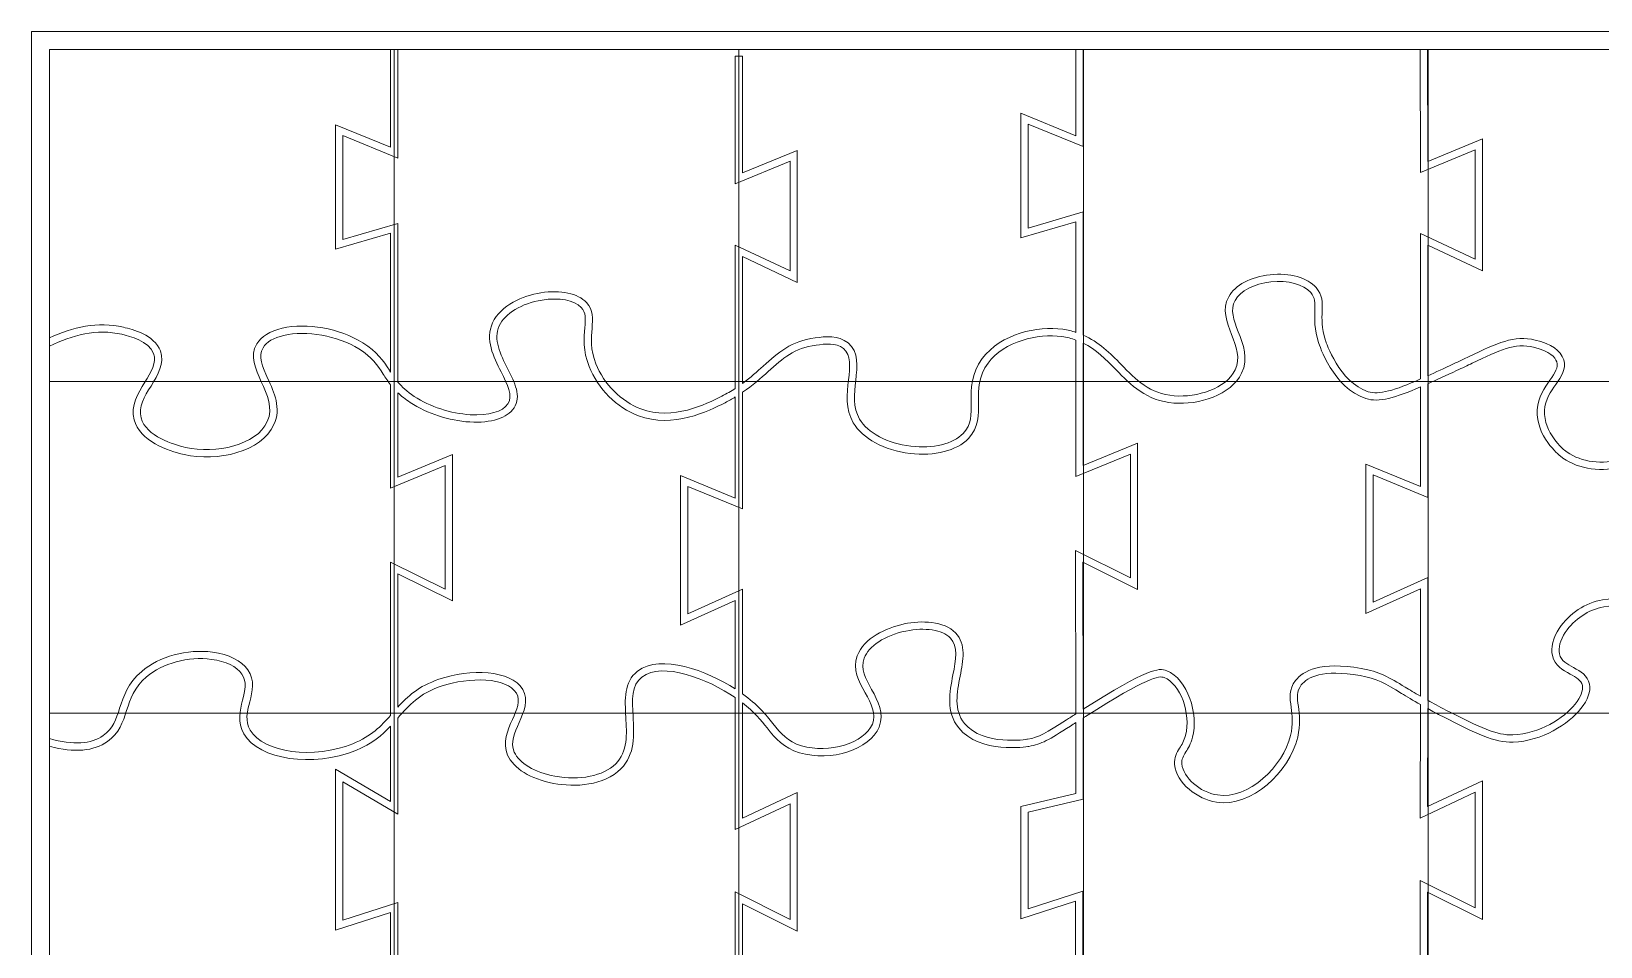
# Model space of a CAD drawing. Header units: inches. Extents: x -1 to 171, y -201 to 1.
# Drawn here: x -1 to 85, y -49.1 to 1 of the extents above; entities that cross this region are included whole.
import ezdxf

# ---------------------------------------------------------------- set-up
doc = ezdxf.new("R2010")
doc.units = ezdxf.units.IN
doc.header["$MEASUREMENT"] = 0
doc.layers.add('grid', color=7, linetype='Continuous')
doc.layers.add('pieces', color=7, linetype='Continuous')

# ---------------------------------------------------------------- blocks, each defined once
blk = doc.blocks.new('block 2')
at = {"layer": 'grid', "color": 250, "lineweight": 9, "true_color": 0x231f20}
for points in [[(0, 0), (170, 0), (170, -200), (0, -200), (0, 0)], [(18.889, 0), (18.889, -200)], [(37.778, 0), (37.778, -200)], [(56.667, 0), (56.667, -200)], [(75.556, 0), (75.556, -200)], [(0, -18.182), (170, -18.182)], [(0, -36.364), (170, -36.364)]]:
    blk.add_lwpolyline(points, dxfattribs=at)

msp = doc.modelspace()

# ---------------------------------------------------------------- linework, layer by layer
at = {"layer": 'pieces', "lineweight": 0}
msp.add_lwpolyline([(170, 1), (0, 1), (-1, 1), (-1, 0), (-1, -16.328), (-1, -16.813), (-1, -37.419), (-1, -37.848), (-1, -53.87), (-1, -54.465), (-1, -73.6), (-1, -74.052), (-1, -89.994), (-1, -90.445), (-1, -109.787)], dxfattribs=at)
for points, knots in [([(0, 0), (0, 0), (18.689, 0), (18.689, 0), (18.689, 0), (18.689, -5.346), (18.689, -5.346), (18.689, -5.346), (15.675, -4.112), (15.675, -4.112), (15.675, -4.112), (15.675, -10.938), (15.675, -10.938), (15.675, -10.938), (18.689, -10.057), (18.689, -10.057), (18.689, -10.057), (18.689, -17.67), (18.689, -17.67), (18.665, -17.634), (18.642, -17.599), (18.618, -17.563), (18.292, -17.066), (17.955, -16.553), (17.156, -16.058), (15.874, -15.263), (14.099, -14.946), (12.738, -15.268), (12.08, -15.424), (11.601, -15.72), (11.354, -16.123), (10.952, -16.777), (11.282, -17.5), (11.601, -18.199), (11.926, -18.909), (12.261, -19.644), (11.93, -20.379), (11.342, -21.682), (9.097, -22.17), (7.453, -21.795), (6.81, -21.648), (5.285, -21.196), (5.015, -20.175), (4.855, -19.571), (5.196, -19.017), (5.557, -18.431), (5.931, -17.822), (6.319, -17.193), (6.067, -16.511), (5.737, -15.616), (4.551, -15.332), (4.045, -15.21), (2.643, -14.873), (1.238, -15.209), (0, -15.79), (0, -15.79), (0, 0), (0, 0)], [0, 0, 0, 0, 1, 1, 1, 2, 2, 2, 3, 3, 3, 4, 4, 4, 5, 5, 5, 6, 6, 6, 7, 7, 7, 8, 8, 8, 9, 9, 9, 10, 10, 10, 11, 11, 11, 12, 12, 12, 13, 13, 13, 14, 14, 14, 15, 15, 15, 16, 16, 16, 17, 17, 17, 18, 18, 18, 19, 19, 19, 19]), ([(19.089, 0), (19.089, 0), (56.244, 0), (56.244, 0), (56.244, 0), (56.244, -4.717), (56.244, -4.717), (56.244, -4.717), (53.231, -3.482), (53.231, -3.482), (53.231, -3.482), (53.231, -10.309), (53.231, -10.309), (53.231, -10.309), (56.244, -9.427), (56.244, -9.427), (56.244, -9.427), (56.244, -15.491), (56.244, -15.491), (56.022, -15.42), (55.789, -15.359), (55.531, -15.324), (54.129, -15.133), (52.148, -15.554), (51.111, -16.931), (50.487, -17.758), (50.498, -18.586), (50.508, -19.316), (50.517, -19.981), (50.525, -20.554), (50.068, -21.028), (49.512, -21.604), (48.414, -21.872), (47.201, -21.727), (45.911, -21.572), (44.833, -21.004), (44.387, -20.243), (44.014, -19.604), (44.097, -18.861), (44.177, -18.142), (44.267, -17.334), (44.353, -16.571), (43.755, -16.074), (43.22, -15.63), (42.519, -15.721), (41.955, -15.794), (40.633, -15.966), (39.928, -16.602), (39.112, -17.339), (38.777, -17.641), (38.414, -17.966), (37.978, -18.285), (37.978, -18.285), (37.978, -11.34), (37.978, -11.34), (37.978, -11.34), (40.976, -12.751), (40.976, -12.751), (40.976, -12.751), (40.976, -5.522), (40.976, -5.522), (40.976, -5.522), (37.977, -6.757), (37.977, -6.757), (37.977, -6.757), (37.963, -0.352), (37.963, -0.352), (37.963, -0.352), (37.563, -0.353), (37.563, -0.353), (37.563, -0.353), (37.578, -7.354), (37.578, -7.354), (37.578, -7.354), (40.576, -6.12), (40.576, -6.12), (40.576, -6.12), (40.576, -12.12), (40.576, -12.12), (40.576, -12.12), (37.578, -10.709), (37.578, -10.709), (37.578, -10.709), (37.578, -18.561), (37.578, -18.561), (37.351, -18.708), (37.105, -18.852), (36.833, -18.99), (35.965, -19.428), (34.16, -20.34), (32.408, -19.686), (31.325, -19.282), (30.378, -18.334), (29.937, -17.213), (29.624, -16.417), (29.678, -15.81), (29.725, -15.273), (29.772, -14.735), (29.813, -14.269), (29.426, -13.857), (28.956, -13.354), (27.996, -13.151), (26.92, -13.325), (25.935, -13.484), (24.723, -14), (24.278, -14.968), (23.853, -15.891), (24.325, -16.826), (24.742, -17.651), (25.098, -18.357), (25.406, -18.967), (25.115, -19.411), (24.837, -19.836), (24.045, -20.063), (23.048, -20.003), (21.988, -19.939), (20.842, -19.564), (19.983, -19), (19.579, -18.735), (19.307, -18.477), (19.089, -18.217), (19.089, -18.217), (19.089, -9.523), (19.089, -9.523), (19.089, -9.523), (16.075, -10.405), (16.075, -10.405), (16.075, -10.405), (16.075, -4.708), (16.075, -4.708), (16.075, -4.708), (19.089, -5.942), (19.089, -5.942), (19.089, -5.942), (19.089, 0), (19.089, 0)], [0, 0, 0, 0, 1, 1, 1, 2, 2, 2, 3, 3, 3, 4, 4, 4, 5, 5, 5, 6, 6, 6, 7, 7, 7, 8, 8, 8, 9, 9, 9, 10, 10, 10, 11, 11, 11, 12, 12, 12, 13, 13, 13, 14, 14, 14, 15, 15, 15, 16, 16, 16, 17, 17, 17, 18, 18, 18, 19, 19, 19, 20, 20, 20, 21, 21, 21, 22, 22, 22, 23, 23, 23, 24, 24, 24, 25, 25, 25, 26, 26, 26, 27, 27, 27, 28, 28, 28, 29, 29, 29, 30, 30, 30, 31, 31, 31, 32, 32, 32, 33, 33, 33, 34, 34, 34, 35, 35, 35, 36, 36, 36, 37, 37, 37, 38, 38, 38, 39, 39, 39, 40, 40, 40, 41, 41, 41, 42, 42, 42, 43, 43, 43, 44, 44, 44, 45, 45, 45, 45]), ([(56.644, 0), (56.644, 0), (75.119, 0), (75.119, 0), (75.119, 0), (75.134, -6.724), (75.134, -6.724), (75.134, -6.724), (78.132, -5.49), (78.132, -5.49), (78.132, -5.49), (78.132, -11.49), (78.132, -11.49), (78.132, -11.49), (75.133, -10.079), (75.133, -10.079), (75.133, -10.079), (75.133, -18.047), (75.133, -18.047), (73.702, -18.673), (72.854, -18.93), (72.262, -18.742), (70.672, -18.235), (69.953, -16.026), (69.923, -15.932), (69.706, -15.249), (69.723, -14.738), (69.737, -14.328), (69.753, -13.852), (69.766, -13.441), (69.412, -13.038), (68.927, -12.487), (67.961, -12.216), (66.888, -12.332), (65.823, -12.447), (64.975, -12.9), (64.618, -13.544), (64.241, -14.226), (64.511, -14.926), (64.772, -15.603), (65.031, -16.275), (65.276, -16.909), (64.966, -17.552), (64.478, -18.566), (62.888, -19.067), (61.634, -18.968), (60.296, -18.861), (59.531, -18.079), (58.722, -17.251), (58.124, -16.64), (57.508, -16.017), (56.644, -15.639), (56.644, -15.639), (56.644, -8.893), (56.644, -8.893), (56.644, -8.893), (53.63, -9.775), (53.63, -9.775), (53.63, -9.775), (53.63, -4.078), (53.63, -4.078), (53.63, -4.078), (56.644, -5.313), (56.644, -5.313), (56.644, -5.313), (56.644, 0), (56.644, 0)], [0, 0, 0, 0, 1, 1, 1, 2, 2, 2, 3, 3, 3, 4, 4, 4, 5, 5, 5, 6, 6, 6, 7, 7, 7, 8, 8, 8, 9, 9, 9, 10, 10, 10, 11, 11, 11, 12, 12, 12, 13, 13, 13, 14, 14, 14, 15, 15, 15, 16, 16, 16, 17, 17, 17, 18, 18, 18, 19, 19, 19, 20, 20, 20, 21, 21, 21, 22, 22, 22, 22]), ([(94.11, 0), (94.11, 0), (94.11, -5.17), (94.11, -5.17), (94.11, -5.17), (91.096, -3.935), (91.096, -3.935), (91.096, -3.935), (91.096, -10.762), (91.096, -10.762), (91.096, -10.762), (94.11, -9.88), (94.11, -9.88), (94.11, -9.88), (94.11, -17.782), (94.11, -17.782), (93.565, -17.491), (93.122, -17.225), (92.757, -17.003), (91.819, -16.434), (91.251, -16.088), (90.3, -16.146), (89.778, -16.176), (88.501, -16.348), (87.907, -17.298), (87.449, -18.03), (87.682, -18.757), (87.907, -19.46), (88.103, -20.069), (88.287, -20.644), (88.015, -21.196), (87.722, -21.791), (86.946, -22.291), (85.99, -22.503), (84.873, -22.75), (83.765, -22.544), (83.028, -21.951), (83.016, -21.942), (81.855, -20.997), (81.926, -19.767), (81.961, -19.174), (82.271, -18.731), (82.545, -18.34), (82.849, -17.907), (83.135, -17.498), (82.976, -16.991), (82.817, -16.487), (82.294, -16.125), (81.421, -15.916), (80.26, -15.636), (79.331, -16.081), (77.793, -16.818), (77.529, -16.943), (77.246, -17.079), (76.939, -17.223), (76.419, -17.465), (75.954, -17.68), (75.533, -17.869), (75.533, -17.869), (75.533, -10.71), (75.533, -10.71), (75.533, -10.71), (78.532, -12.121), (78.532, -12.121), (78.532, -12.121), (78.532, -4.892), (78.532, -4.892), (78.532, -4.892), (75.533, -6.127), (75.533, -6.127), (75.533, -6.127), (75.519, 0), (75.519, 0), (75.519, 0), (94.11, 0), (94.11, 0)], [0, 0, 0, 0, 1, 1, 1, 2, 2, 2, 3, 3, 3, 4, 4, 4, 5, 5, 5, 6, 6, 6, 7, 7, 7, 8, 8, 8, 9, 9, 9, 10, 10, 10, 11, 11, 11, 12, 12, 12, 13, 13, 13, 14, 14, 14, 15, 15, 15, 16, 16, 16, 17, 17, 17, 18, 18, 18, 19, 19, 19, 20, 20, 20, 21, 21, 21, 22, 22, 22, 23, 23, 23, 24, 24, 24, 25, 25, 25, 25]), ([(65.145, -15.459), (64.896, -14.814), (64.681, -14.256), (64.968, -13.738), (65.258, -13.216), (66.009, -12.83), (66.931, -12.73), (67.86, -12.629), (68.718, -12.854), (69.112, -13.303), (69.361, -13.586), (69.351, -13.876), (69.337, -14.315), (69.322, -14.756), (69.304, -15.305), (69.542, -16.053), (69.574, -16.155), (70.356, -18.554), (72.141, -19.123), (72.84, -19.346), (73.754, -19.081), (75.133, -18.485), (75.133, -18.485), (75.133, -23.942), (75.133, -23.942), (75.133, -23.942), (72.135, -22.707), (72.135, -22.707), (72.135, -22.707), (72.135, -30.901), (72.135, -30.901), (72.135, -30.901), (75.133, -29.547), (75.133, -29.547), (75.133, -29.547), (75.126, -35.426), (75.126, -35.426), (74.808, -35.243), (74.533, -35.078), (74.287, -34.93), (73.407, -34.4), (72.875, -34.079), (71.883, -33.905), (69.643, -33.51), (68.688, -34.047), (68.281, -34.567), (67.904, -35.047), (67.969, -35.532), (68.039, -36.044), (68.096, -36.473), (68.162, -36.96), (68.009, -37.582), (67.595, -39.274), (65.712, -41.106), (64.001, -40.842), (63.041, -40.695), (62.113, -39.884), (62.053, -39.142), (62.031, -38.873), (62.127, -38.717), (62.271, -38.48), (62.391, -38.284), (62.54, -38.041), (62.635, -37.681), (62.969, -36.416), (62.382, -34.485), (61.221, -34.033), (60.765, -33.856), (60.195, -33.91), (56.639, -36.145), (56.639, -36.145), (56.629, -28.091), (56.629, -28.091), (56.629, -28.091), (59.628, -29.58), (59.628, -29.58), (59.628, -29.58), (59.628, -21.56), (59.628, -21.56), (59.628, -21.56), (56.644, -22.795), (56.644, -22.795), (56.644, -22.795), (56.644, -16.081), (56.644, -16.081), (57.352, -16.431), (57.886, -16.968), (58.436, -17.531), (59.261, -18.375), (60.114, -19.248), (61.602, -19.367), (62.973, -19.475), (64.743, -18.939), (65.326, -17.726), (65.711, -16.926), (65.41, -16.147), (65.145, -15.459)], [0, 0, 0, 0, 1, 1, 1, 2, 2, 2, 3, 3, 3, 4, 4, 4, 5, 5, 5, 6, 6, 6, 7, 7, 7, 8, 8, 8, 9, 9, 9, 10, 10, 10, 11, 11, 11, 12, 12, 12, 13, 13, 13, 14, 14, 14, 15, 15, 15, 16, 16, 16, 17, 17, 17, 18, 18, 18, 19, 19, 19, 20, 20, 20, 21, 21, 21, 22, 22, 22, 23, 23, 23, 24, 24, 24, 25, 25, 25, 26, 26, 26, 27, 27, 27, 28, 28, 28, 29, 29, 29, 30, 30, 30, 31, 31, 31, 32, 32, 32, 32]), ([(19.089, -23.425), (19.089, -23.425), (19.089, -18.801), (19.089, -18.801), (19.273, -18.977), (19.49, -19.155), (19.763, -19.335), (20.692, -19.944), (21.88, -20.333), (23.024, -20.402), (24.197, -20.471), (25.082, -20.192), (25.45, -19.63), (25.867, -18.993), (25.494, -18.253), (25.099, -17.471), (24.705, -16.69), (24.297, -15.883), (24.641, -15.136), (24.954, -14.455), (25.874, -13.9), (26.984, -13.72), (27.915, -13.569), (28.759, -13.73), (29.135, -14.13), (29.399, -14.412), (29.37, -14.741), (29.326, -15.239), (29.278, -15.79), (29.217, -16.476), (29.565, -17.359), (30.046, -18.583), (31.082, -19.618), (32.268, -20.061), (34.185, -20.776), (36.095, -19.81), (37.014, -19.346), (37.216, -19.244), (37.401, -19.138), (37.578, -19.032), (37.578, -19.032), (37.578, -24.572), (37.578, -24.572), (37.578, -24.572), (34.579, -23.337), (34.579, -23.337), (34.579, -23.337), (34.579, -31.531), (34.579, -31.531), (34.579, -31.531), (37.577, -30.177), (37.577, -30.177), (37.577, -30.177), (37.572, -35.019), (37.572, -35.019), (36.045, -34.054), (33.499, -33.063), (32.215, -34.062), (31.466, -34.644), (31.522, -35.622), (31.577, -36.566), (31.632, -37.501), (31.688, -38.467), (31.021, -39.135), (30.354, -39.802), (29.047, -40.067), (27.691, -39.811), (26.583, -39.602), (25.73, -39.096), (25.466, -38.491), (25.238, -37.968), (25.477, -37.435), (25.73, -36.871), (25.998, -36.272), (26.275, -35.653), (25.925, -35.058), (25.284, -33.971), (23.045, -33.923), (21.338, -34.5), (20.22, -34.879), (19.607, -35.445), (19.082, -36.026), (19.082, -36.026), (19.074, -28.721), (19.074, -28.721), (19.074, -28.721), (22.072, -30.21), (22.072, -30.21), (22.072, -30.21), (22.072, -22.19), (22.072, -22.19), (22.072, -22.19), (19.089, -23.425), (19.089, -23.425)], [0, 0, 0, 0, 1, 1, 1, 2, 2, 2, 3, 3, 3, 4, 4, 4, 5, 5, 5, 6, 6, 6, 7, 7, 7, 8, 8, 8, 9, 9, 9, 10, 10, 10, 11, 11, 11, 12, 12, 12, 13, 13, 13, 14, 14, 14, 15, 15, 15, 16, 16, 16, 17, 17, 17, 18, 18, 18, 19, 19, 19, 20, 20, 20, 21, 21, 21, 22, 22, 22, 23, 23, 23, 24, 24, 24, 25, 25, 25, 26, 26, 26, 27, 27, 27, 28, 28, 28, 29, 29, 29, 30, 30, 30, 31, 31, 31, 31]), ([(0, -16.248), (1.207, -15.65), (2.596, -15.274), (3.952, -15.599), (4.396, -15.706), (5.436, -15.955), (5.692, -16.65), (5.876, -17.149), (5.556, -17.67), (5.216, -18.221), (4.845, -18.824), (4.424, -19.508), (4.628, -20.277), (4.943, -21.465), (6.477, -21.982), (7.364, -22.185), (9.198, -22.603), (11.617, -22.044), (12.294, -20.543), (12.701, -19.643), (12.31, -18.787), (11.965, -18.032), (11.664, -17.374), (11.404, -16.805), (11.694, -16.333), (11.885, -16.022), (12.278, -15.789), (12.83, -15.658), (14.074, -15.362), (15.767, -15.667), (16.946, -16.398), (17.669, -16.846), (17.968, -17.301), (18.284, -17.783), (18.409, -17.973), (18.536, -18.166), (18.689, -18.361), (18.689, -18.361), (18.689, -24.024), (18.689, -24.024), (18.689, -24.024), (21.672, -22.789), (21.672, -22.789), (21.672, -22.789), (21.672, -29.565), (21.672, -29.565), (21.672, -29.565), (18.673, -28.076), (18.673, -28.076), (18.673, -28.076), (18.683, -36.478), (18.683, -36.478), (18.166, -37.067), (17.638, -37.619), (16.623, -38.032), (14.501, -38.898), (11.712, -38.532), (10.991, -37.294), (10.698, -36.789), (10.827, -36.28), (10.964, -35.74), (11.111, -35.163), (11.263, -34.566), (10.866, -33.988), (10.515, -33.478), (9.828, -33.131), (8.932, -33.014), (7.533, -32.829), (6.008, -33.243), (5.044, -34.067), (4.287, -34.714), (4.049, -35.447), (3.838, -36.093), (3.643, -36.691), (3.475, -37.208), (2.942, -37.584), (2.274, -38.055), (1.288, -38.11), (0, -37.754), (0, -37.754), (0, -16.248), (0, -16.248)], [0, 0, 0, 0, 1, 1, 1, 2, 2, 2, 3, 3, 3, 4, 4, 4, 5, 5, 5, 6, 6, 6, 7, 7, 7, 8, 8, 8, 9, 9, 9, 10, 10, 10, 11, 11, 11, 12, 12, 12, 13, 13, 13, 14, 14, 14, 15, 15, 15, 16, 16, 16, 17, 17, 17, 18, 18, 18, 19, 19, 19, 20, 20, 20, 21, 21, 21, 22, 22, 22, 23, 23, 23, 24, 24, 24, 25, 25, 25, 26, 26, 26, 27, 27, 27, 27]), ([(44.042, -20.444), (44.549, -21.312), (45.741, -21.955), (47.154, -22.124), (48.507, -22.287), (49.705, -21.98), (50.356, -21.306), (50.927, -20.714), (50.917, -20), (50.908, -19.311), (50.899, -18.612), (50.889, -17.89), (51.43, -17.171), (52.328, -15.979), (54.145, -15.538), (55.477, -15.72), (55.758, -15.759), (56.008, -15.828), (56.244, -15.912), (56.244, -15.912), (56.244, -23.394), (56.244, -23.394), (56.244, -23.394), (59.228, -22.159), (59.228, -22.159), (59.228, -22.159), (59.228, -28.935), (59.228, -28.935), (59.228, -28.935), (56.229, -27.446), (56.229, -27.446), (56.229, -27.446), (56.239, -36.398), (56.239, -36.398), (56.054, -36.515), (55.88, -36.626), (55.726, -36.725), (54.582, -37.455), (54.236, -37.676), (53.589, -37.785), (53.565, -37.789), (51.151, -38.181), (50.133, -36.916), (49.537, -36.177), (49.721, -35.239), (49.898, -34.331), (50.067, -33.468), (50.242, -32.576), (49.65, -31.964), (49.008, -31.299), (47.776, -31.271), (46.838, -31.468), (45.827, -31.679), (44.619, -32.248), (44.262, -33.209), (43.986, -33.953), (44.347, -34.612), (44.696, -35.249), (45.019, -35.838), (45.324, -36.395), (45.088, -36.965), (44.665, -37.991), (42.71, -38.586), (41.214, -38.143), (40.431, -37.912), (40.097, -37.496), (39.635, -36.92), (39.262, -36.456), (38.798, -35.882), (37.971, -35.29), (37.971, -35.29), (37.978, -29.558), (37.978, -29.558), (37.978, -29.558), (34.979, -30.911), (34.979, -30.911), (34.979, -30.911), (34.979, -23.935), (34.979, -23.935), (34.979, -23.935), (37.978, -25.17), (37.978, -25.17), (37.978, -25.17), (37.978, -18.775), (37.978, -18.775), (38.538, -18.393), (38.978, -17.999), (39.38, -17.636), (40.178, -16.916), (40.808, -16.347), (42.006, -16.191), (42.518, -16.124), (43.099, -16.048), (43.499, -16.382), (43.931, -16.741), (43.861, -17.37), (43.78, -18.098), (43.696, -18.845), (43.602, -19.691), (44.042, -20.444)], [0, 0, 0, 0, 1, 1, 1, 2, 2, 2, 3, 3, 3, 4, 4, 4, 5, 5, 5, 6, 6, 6, 7, 7, 7, 8, 8, 8, 9, 9, 9, 10, 10, 10, 11, 11, 11, 12, 12, 12, 13, 13, 13, 14, 14, 14, 15, 15, 15, 16, 16, 16, 17, 17, 17, 18, 18, 18, 19, 19, 19, 20, 20, 20, 21, 21, 21, 22, 22, 22, 23, 23, 23, 24, 24, 24, 25, 25, 25, 26, 26, 26, 27, 27, 27, 28, 28, 28, 29, 29, 29, 30, 30, 30, 31, 31, 31, 32, 32, 32, 33, 33, 33, 33]), ([(82.777, -22.263), (83.608, -22.931), (84.842, -23.166), (86.076, -22.894), (87.148, -22.656), (88.028, -22.074), (88.374, -21.373), (88.717, -20.676), (88.499, -19.996), (88.288, -19.338), (88.082, -18.694), (87.886, -18.085), (88.246, -17.51), (88.756, -16.696), (89.964, -16.566), (90.323, -16.545), (91.154, -16.498), (91.648, -16.798), (92.55, -17.345), (92.96, -17.594), (93.468, -17.899), (94.11, -18.233), (94.11, -18.233), (94.11, -23.847), (94.11, -23.847), (94.11, -23.847), (97.093, -22.612), (97.093, -22.612), (97.093, -22.612), (97.093, -29.388), (97.093, -29.388), (97.093, -29.388), (94.095, -27.899), (94.095, -27.899), (94.095, -27.899), (94.105, -36.429), (94.105, -36.429), (93.93, -36.529), (93.735, -36.634), (93.514, -36.745), (92.282, -37.363), (91.664, -37.673), (90.932, -37.55), (89.896, -37.375), (88.903, -36.428), (88.623, -35.345), (88.461, -34.717), (88.602, -34.289), (88.752, -33.837), (88.903, -33.38), (89.06, -32.908), (88.855, -32.276), (88.451, -31.032), (86.809, -29.848), (85.103, -30.142), (84.178, -30.3), (83.27, -30.902), (82.733, -31.711), (82.386, -32.235), (82.252, -32.766), (82.355, -33.207), (82.484, -33.755), (82.932, -33.999), (83.328, -34.214), (83.659, -34.394), (83.945, -34.549), (84, -34.844), (84.05, -35.119), (83.91, -35.48), (83.605, -35.861), (82.985, -36.635), (81.652, -37.493), (80.191, -37.547), (79.294, -37.58), (78.423, -37.154), (76.526, -36.186), (76.149, -35.993), (75.819, -35.816), (75.525, -35.653), (75.525, -35.653), (75.534, -28.928), (75.534, -28.928), (75.534, -28.928), (72.535, -30.281), (72.535, -30.281), (72.535, -30.281), (72.535, -23.305), (72.535, -23.305), (72.535, -23.305), (75.533, -24.54), (75.533, -24.54), (75.533, -24.54), (75.533, -18.309), (75.533, -18.309), (76.005, -18.098), (76.525, -17.856), (77.108, -17.585), (77.417, -17.441), (77.701, -17.305), (77.965, -17.178), (79.473, -16.457), (80.303, -16.059), (81.327, -16.305), (82.233, -16.522), (82.516, -16.863), (82.594, -17.111), (82.69, -17.414), (82.513, -17.689), (82.217, -18.111), (81.928, -18.524), (81.568, -19.037), (81.527, -19.744), (81.444, -21.177), (82.723, -22.22), (82.777, -22.263)], [0, 0, 0, 0, 1, 1, 1, 2, 2, 2, 3, 3, 3, 4, 4, 4, 5, 5, 5, 6, 6, 6, 7, 7, 7, 8, 8, 8, 9, 9, 9, 10, 10, 10, 11, 11, 11, 12, 12, 12, 13, 13, 13, 14, 14, 14, 15, 15, 15, 16, 16, 16, 17, 17, 17, 18, 18, 18, 19, 19, 19, 20, 20, 20, 21, 21, 21, 22, 22, 22, 23, 23, 23, 24, 24, 24, 25, 25, 25, 26, 26, 26, 27, 27, 27, 28, 28, 28, 29, 29, 29, 30, 30, 30, 31, 31, 31, 32, 32, 32, 33, 33, 33, 34, 34, 34, 35, 35, 35, 36, 36, 36, 37, 37, 37, 38, 38, 38, 38]), ([(84.393, -34.771), (84.304, -34.289), (83.887, -34.062), (83.519, -33.862), (83.166, -33.67), (82.832, -33.489), (82.745, -33.115), (82.668, -32.788), (82.785, -32.357), (83.066, -31.932), (83.544, -31.212), (84.351, -30.677), (85.171, -30.536), (86.68, -30.28), (88.122, -31.311), (88.475, -32.4), (88.639, -32.906), (88.515, -33.279), (88.373, -33.711), (88.219, -34.176), (88.044, -34.703), (88.236, -35.446), (88.558, -36.691), (89.664, -37.742), (90.866, -37.944), (91.727, -38.09), (92.384, -37.76), (93.693, -37.103), (93.843, -37.028), (93.977, -36.956), (94.105, -36.886), (94.105, -36.886), (94.11, -41.014), (94.11, -41.014), (94.11, -41.014), (91.096, -39.25), (91.096, -39.25), (91.096, -39.25), (91.096, -48.076), (91.096, -48.076), (91.096, -48.076), (94.095, -47.106), (94.095, -47.106), (94.095, -47.106), (94.095, -54.792), (94.095, -54.792), (93.354, -54.451), (92.721, -54.066), (92.297, -53.805), (91.953, -53.593), (91.664, -53.396), (91.409, -53.222), (90.673, -52.719), (90.186, -52.387), (89.376, -52.364), (89.103, -52.357), (87.709, -52.363), (87.088, -53.275), (86.569, -54.038), (86.894, -54.969), (87.18, -55.79), (87.417, -56.47), (87.64, -57.113), (87.333, -57.495), (86.799, -58.159), (85.055, -57.701), (84.012, -57.427), (82.962, -57.151), (81.656, -56.808), (81.45, -56.04), (81.333, -55.604), (81.614, -55.21), (81.913, -54.792), (82.235, -54.341), (82.568, -53.874), (82.387, -53.324), (82.083, -52.402), (80.509, -51.962), (79.231, -52.13), (78.375, -52.243), (77.953, -52.589), (77.37, -53.068), (76.941, -53.419), (76.407, -53.856), (75.518, -54.338), (75.518, -54.338), (75.518, -46.171), (75.518, -46.171), (75.518, -46.171), (78.532, -47.671), (78.532, -47.671), (78.532, -47.671), (78.532, -40.066), (78.532, -40.066), (78.532, -40.066), (75.518, -41.477), (75.518, -41.477), (75.518, -41.477), (75.525, -36.109), (75.525, -36.109), (75.773, -36.244), (76.042, -36.388), (76.344, -36.542), (78.168, -37.473), (79.171, -37.983), (80.206, -37.947), (81.793, -37.888), (83.242, -36.954), (83.917, -36.111), (84.301, -35.631), (84.466, -35.168), (84.393, -34.771)], [0, 0, 0, 0, 1, 1, 1, 2, 2, 2, 3, 3, 3, 4, 4, 4, 5, 5, 5, 6, 6, 6, 7, 7, 7, 8, 8, 8, 9, 9, 9, 10, 10, 10, 11, 11, 11, 12, 12, 12, 13, 13, 13, 14, 14, 14, 15, 15, 15, 16, 16, 16, 17, 17, 17, 18, 18, 18, 19, 19, 19, 20, 20, 20, 21, 21, 21, 22, 22, 22, 23, 23, 23, 24, 24, 24, 25, 25, 25, 26, 26, 26, 27, 27, 27, 28, 28, 28, 29, 29, 29, 30, 30, 30, 31, 31, 31, 32, 32, 32, 33, 33, 33, 34, 34, 34, 35, 35, 35, 36, 36, 36, 37, 37, 37, 37]), ([(37.963, -42.107), (37.963, -42.107), (37.971, -35.786), (37.971, -35.786), (38.609, -36.282), (38.986, -36.75), (39.323, -37.17), (39.792, -37.755), (40.198, -38.26), (41.101, -38.527), (42.83, -39.039), (44.948, -38.354), (45.458, -37.118), (45.767, -36.37), (45.401, -35.703), (45.047, -35.057), (44.727, -34.473), (44.425, -33.921), (44.638, -33.348), (44.885, -32.682), (45.78, -32.098), (46.92, -31.859), (47.967, -31.64), (48.926, -31.79), (49.363, -32.242), (49.809, -32.704), (49.668, -33.422), (49.506, -34.254), (49.32, -35.205), (49.109, -36.283), (49.821, -37.167), (50.985, -38.612), (53.547, -38.198), (53.656, -38.18), (54.383, -38.056), (54.744, -37.826), (55.941, -37.062), (56.034, -37.002), (56.136, -36.937), (56.24, -36.871), (56.24, -36.871), (56.244, -40.752), (56.244, -40.752), (56.244, -40.752), (53.231, -41.47), (53.231, -41.47), (53.231, -41.47), (53.231, -47.623), (53.231, -47.623), (53.231, -47.623), (56.229, -46.653), (56.229, -46.653), (56.229, -46.653), (56.229, -53.883), (56.229, -53.883), (56.108, -53.818), (55.976, -53.75), (55.826, -53.677), (54.895, -53.23), (53.339, -52.481), (51.48, -52.718), (50.687, -52.82), (49.788, -52.935), (49.339, -53.631), (48.993, -54.165), (49.136, -54.701), (49.273, -55.219), (49.399, -55.692), (49.529, -56.182), (49.32, -56.725), (48.929, -57.741), (47.605, -58.452), (46.485, -58.247), (45.599, -58.084), (44.832, -57.372), (44.884, -56.939), (44.901, -56.791), (45.015, -56.709), (45.214, -56.576), (45.42, -56.438), (45.677, -56.266), (45.812, -55.931), (46.174, -55.028), (45.322, -53.743), (44.336, -52.993), (42.771, -51.801), (40.381, -52.222), (38.927, -53.222), (38.509, -53.51), (38.206, -53.822), (37.963, -54.138), (37.963, -54.138), (37.963, -46.801), (37.963, -46.801), (37.963, -46.801), (40.976, -48.301), (40.976, -48.301), (40.976, -48.301), (40.976, -40.696), (40.976, -40.696), (40.976, -40.696), (37.963, -42.107), (37.963, -42.107)], [0, 0, 0, 0, 1, 1, 1, 2, 2, 2, 3, 3, 3, 4, 4, 4, 5, 5, 5, 6, 6, 6, 7, 7, 7, 8, 8, 8, 9, 9, 9, 10, 10, 10, 11, 11, 11, 12, 12, 12, 13, 13, 13, 14, 14, 14, 15, 15, 15, 16, 16, 16, 17, 17, 17, 18, 18, 18, 19, 19, 19, 20, 20, 20, 21, 21, 21, 22, 22, 22, 23, 23, 23, 24, 24, 24, 25, 25, 25, 26, 26, 26, 27, 27, 27, 28, 28, 28, 29, 29, 29, 30, 30, 30, 31, 31, 31, 32, 32, 32, 33, 33, 33, 34, 34, 34, 34]), ([(0, -38.173), (1.364, -38.534), (2.413, -38.446), (3.173, -37.911), (3.814, -37.458), (4.011, -36.855), (4.219, -36.216), (4.422, -35.591), (4.633, -34.945), (5.304, -34.372), (6.186, -33.618), (7.59, -33.24), (8.879, -33.41), (9.651, -33.512), (10.254, -33.805), (10.536, -34.215), (10.83, -34.643), (10.713, -35.106), (10.576, -35.642), (10.433, -36.208), (10.27, -36.849), (10.646, -37.495), (11.469, -38.91), (14.447, -39.351), (16.774, -38.403), (17.67, -38.037), (18.222, -37.564), (18.684, -37.074), (18.684, -37.074), (18.689, -41.191), (18.689, -41.191), (18.689, -41.191), (15.675, -39.427), (15.675, -39.427), (15.675, -39.427), (15.675, -48.253), (15.675, -48.253), (15.675, -48.253), (18.674, -47.283), (18.674, -47.283), (18.674, -47.283), (18.674, -52.948), (18.674, -52.948), (17.165, -52.286), (14.853, -51.909), (13.845, -53.017), (13.343, -53.571), (13.437, -54.215), (13.537, -54.897), (13.635, -55.564), (13.746, -56.321), (13.342, -57.183), (12.702, -58.548), (11.051, -59.537), (9.414, -59.537), (9.412, -59.537), (9.41, -59.537), (9.408, -59.537), (7.725, -59.534), (5.927, -58.499), (5.844, -57.486), (5.825, -57.253), (5.907, -57.117), (6.02, -56.929), (6.136, -56.735), (6.281, -56.494), (6.314, -56.109), (6.435, -54.697), (4.943, -53.22), (3.474, -52.727), (2.314, -52.338), (1.057, -52.5), (0, -53.101), (0, -53.101), (0, -38.173), (0, -38.173)], [0, 0, 0, 0, 1, 1, 1, 2, 2, 2, 3, 3, 3, 4, 4, 4, 5, 5, 5, 6, 6, 6, 7, 7, 7, 8, 8, 8, 9, 9, 9, 10, 10, 10, 11, 11, 11, 12, 12, 12, 13, 13, 13, 14, 14, 14, 15, 15, 15, 16, 16, 16, 17, 17, 17, 18, 18, 18, 19, 19, 19, 20, 20, 20, 21, 21, 21, 22, 22, 22, 23, 23, 23, 24, 24, 24, 25, 25, 25, 25]), ([(19.089, -41.889), (19.089, -41.889), (19.083, -36.628), (19.083, -36.628), (19.091, -36.619), (19.099, -36.61), (19.107, -36.601), (19.695, -35.928), (20.25, -35.291), (21.466, -34.879), (23, -34.36), (25.066, -34.39), (25.581, -35.262), (25.826, -35.678), (25.612, -36.155), (25.365, -36.707), (25.1, -37.297), (24.8, -37.966), (25.099, -38.651), (25.42, -39.386), (26.361, -39.967), (27.617, -40.204), (28.796, -40.426), (30.384, -40.337), (31.304, -39.417), (32.097, -38.623), (32.033, -37.518), (31.977, -36.543), (31.923, -35.625), (31.877, -34.831), (32.461, -34.377), (33.582, -33.506), (36.086, -34.492), (37.571, -35.498), (37.571, -35.498), (37.562, -42.736), (37.562, -42.736), (37.562, -42.736), (40.576, -41.325), (40.576, -41.325), (40.576, -41.325), (40.576, -47.655), (40.576, -47.655), (40.576, -47.655), (37.563, -46.156), (37.563, -46.156), (37.563, -46.156), (37.563, -54.741), (37.563, -54.741), (37.461, -54.919), (37.37, -55.095), (37.283, -55.265), (36.936, -55.939), (36.662, -56.472), (35.919, -56.726), (35.341, -56.923), (34.633, -56.902), (33.974, -56.668), (33.352, -56.446), (32.899, -56.075), (32.763, -55.674), (32.631, -55.288), (32.836, -54.955), (33.074, -54.57), (33.329, -54.159), (33.617, -53.693), (33.473, -53.104), (32.992, -51.14), (28.532, -51.072), (28.342, -51.07), (27.408, -51.061), (25.665, -51.044), (25.218, -52.01), (24.99, -52.505), (25.233, -52.98), (25.447, -53.399), (25.64, -53.775), (25.821, -54.131), (25.685, -54.471), (25.352, -55.3), (23.424, -55.672), (21.933, -55.196), (21.214, -54.966), (20.89, -54.635), (20.515, -54.252), (20.177, -53.908), (19.793, -53.52), (19.08, -53.145), (19.08, -53.145), (19.074, -46.733), (19.074, -46.733), (19.074, -46.733), (16.075, -47.703), (16.075, -47.703), (16.075, -47.703), (16.075, -40.125), (16.075, -40.125), (16.075, -40.125), (19.089, -41.889), (19.089, -41.889)], [0, 0, 0, 0, 1, 1, 1, 2, 2, 2, 3, 3, 3, 4, 4, 4, 5, 5, 5, 6, 6, 6, 7, 7, 7, 8, 8, 8, 9, 9, 9, 10, 10, 10, 11, 11, 11, 12, 12, 12, 13, 13, 13, 14, 14, 14, 15, 15, 15, 16, 16, 16, 17, 17, 17, 18, 18, 18, 19, 19, 19, 20, 20, 20, 21, 21, 21, 22, 22, 22, 23, 23, 23, 24, 24, 24, 25, 25, 25, 26, 26, 26, 27, 27, 27, 28, 28, 28, 29, 29, 29, 30, 30, 30, 31, 31, 31, 32, 32, 32, 33, 33, 33, 33]), ([(56.639, -36.618), (56.685, -36.589), (56.725, -36.563), (56.773, -36.533), (60.216, -34.364), (60.786, -34.294), (61.076, -34.406), (61.962, -34.751), (62.565, -36.381), (62.248, -37.578), (62.168, -37.882), (62.047, -38.08), (61.93, -38.272), (61.772, -38.531), (61.622, -38.776), (61.654, -39.174), (61.736, -40.195), (62.925, -41.081), (63.94, -41.238), (65.889, -41.537), (67.935, -39.57), (68.398, -37.677), (68.568, -36.982), (68.494, -36.432), (68.435, -35.991), (68.37, -35.509), (68.323, -35.161), (68.596, -34.813), (68.936, -34.38), (69.769, -33.94), (71.814, -34.299), (72.733, -34.46), (73.212, -34.749), (74.081, -35.273), (74.378, -35.452), (74.717, -35.655), (75.125, -35.887), (75.125, -35.887), (75.118, -42.106), (75.118, -42.106), (75.118, -42.106), (78.132, -40.695), (78.132, -40.695), (78.132, -40.695), (78.132, -47.025), (78.132, -47.025), (78.132, -47.025), (75.118, -45.526), (75.118, -45.526), (75.118, -45.526), (75.118, -54.551), (75.118, -54.551), (74.18, -55.041), (72.964, -55.586), (71.519, -55.422), (70.959, -55.36), (69.794, -55.228), (69.315, -54.442), (69.018, -53.952), (69.158, -53.465), (69.306, -52.95), (69.457, -52.421), (69.614, -51.875), (69.323, -51.298), (69.062, -50.781), (68.487, -50.37), (67.704, -50.14), (66.363, -49.746), (64.68, -49.943), (63.516, -50.628), (63.137, -50.851), (62.249, -51.374), (61.9, -52.381), (61.658, -53.081), (61.804, -53.65), (61.921, -54.107), (62.033, -54.54), (62.088, -54.797), (61.924, -55.039), (61.419, -55.781), (59.487, -55.509), (58.275, -55.08), (57.718, -54.883), (57.485, -54.712), (57.19, -54.495), (57.041, -54.385), (56.87, -54.261), (56.637, -54.117), (56.637, -54.117), (56.629, -46.103), (56.629, -46.103), (56.629, -46.103), (53.63, -47.073), (53.63, -47.073), (53.63, -47.073), (53.63, -41.786), (53.63, -41.786), (53.63, -41.786), (56.645, -41.068), (56.645, -41.068), (56.645, -41.068), (56.639, -36.618), (56.639, -36.618)], [0, 0, 0, 0, 1, 1, 1, 2, 2, 2, 3, 3, 3, 4, 4, 4, 5, 5, 5, 6, 6, 6, 7, 7, 7, 8, 8, 8, 9, 9, 9, 10, 10, 10, 11, 11, 11, 12, 12, 12, 13, 13, 13, 14, 14, 14, 15, 15, 15, 16, 16, 16, 17, 17, 17, 18, 18, 18, 19, 19, 19, 20, 20, 20, 21, 21, 21, 22, 22, 22, 23, 23, 23, 24, 24, 24, 25, 25, 25, 26, 26, 26, 27, 27, 27, 28, 28, 28, 29, 29, 29, 30, 30, 30, 31, 31, 31, 32, 32, 32, 33, 33, 33, 34, 34, 34, 34])]:
    msp.add_open_spline(points, degree=3, knots=knots, dxfattribs=at)

# ---------------------------------------------------------------- block references
at = {"layer": 'grid'}
msp.add_blockref('block 2', (0, 0), dxfattribs=at)

doc.saveas('drawing.dxf')
